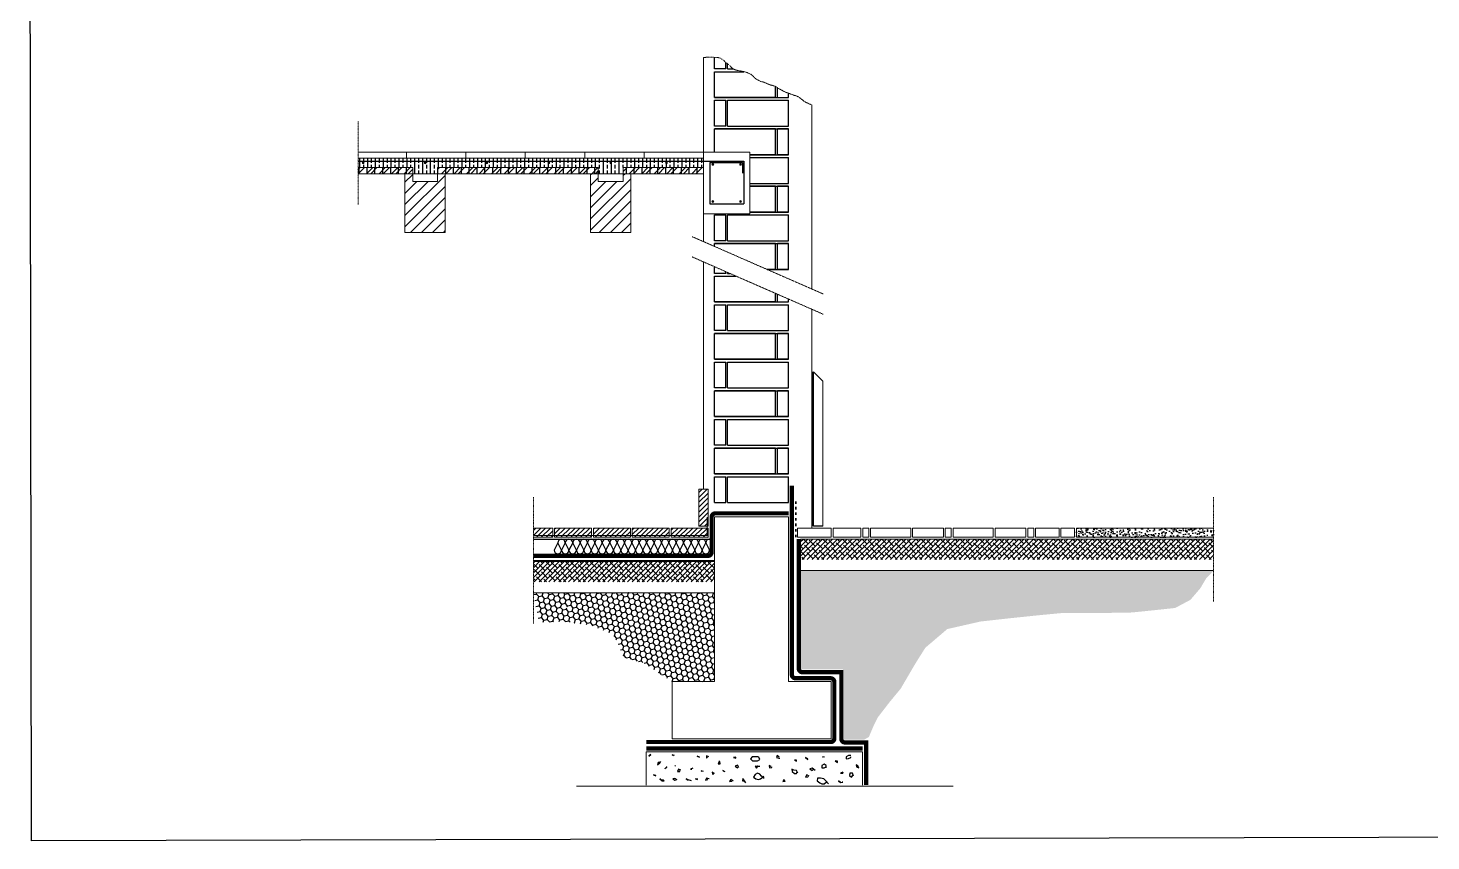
# Model space of a CAD drawing. Header units: millimetres. Extents: x 1028 to 3951, y -866 to 975.
# Drawn here: x 2696 to 3289, y -4 to 340 of the extents above; entities that cross this region are included whole.
import ezdxf

# ---------------------------------------------------------------- set-up
doc = ezdxf.new("R2010")
doc.units = ezdxf.units.MM
for name, pattern in [('ACAD_ISO10W100', [18, 12, -3, 0, -3]), ('ACAD_ISO12W100', [21, 12, -3, 0, -3, 0, -3]), ('TRAZO_Y_PUNTO', [1, 0.5, -0.25, 0, -0.25])]:
    doc.linetypes.add(name, pattern=pattern)
for name, color, linetype, lineweight in [('001_Dark_1 10', 7, 'Continuous', 0), ('002_Medium_1 10', 251, 'Continuous', 0), ('CUT 1 10', 7, 'ACAD_ISO12W100', 5)]:
    doc.layers.add(name, color=color, linetype=linetype, lineweight=lineweight)
doc.layers.add('003_Light_1 10', color=252, linetype='Continuous')

msp = doc.modelspace()

# ---------------------------------------------------------------- hatches: boundary and pattern name
at = {"layer": '003_Light_1 10'}
h = msp.add_hatch(dxfattribs=at)
h.set_pattern_fill('ANSI33', color=256, scale=0.523564, angle=45, style=0)
h.set_pattern_definition([(90, (2563.3763, 3801.992), (-3.3246316, 7e-16), []), (90, (2565.0387, 3803.6544), (-3.3246316, 7e-16), [1.6623158, -0.831158])])
h.paths.add_polyline_path([(2981.376, 284.796), (2981.376, 283.487), (2935.452, 283.487), (2935.452, 284.796)])
h.paths.add_polyline_path([(2907.866, 283.487), (2907.866, 284.796), (2935.452, 284.796), (2935.452, 283.487)])
h.paths.add_polyline_path([(2907.866, 284.796), (2907.866, 283.487), (2835.214, 283.487), (2835.214, 284.796)])
h.paths.add_polyline_path([(2835.214, 280.869), (2835.214, 283.487), (2907.866, 283.487), (2907.866, 280.869), (2868.81, 280.869), (2868.81, 278.251), (2858.338, 278.251), (2858.338, 280.869)])
h.paths.add_polyline_path([(2837.003, 282.832, 1), (2837.788, 282.832, 1)], flags=16)
h.paths.add_polyline_path([(2863.967, 282.832, 1), (2863.181, 282.832, 1)], flags=16)
h.paths.add_polyline_path([(2890.145, 282.832, 1), (2889.359, 282.832, 1)], flags=16)
h.paths.add_polyline_path([(2981.376, 283.487), (2981.376, 280.869), (2947.344, 280.869), (2947.344, 278.251), (2936.873, 278.251), (2936.873, 280.869), (2907.866, 280.869), (2907.866, 283.487)])
h.paths.add_polyline_path([(2942.501, 282.832, 1), (2941.716, 282.832, 1)], flags=16)
h.paths.add_polyline_path([(2915.538, 282.832, 1), (2916.323, 282.832, 1)], flags=16)
h.paths.add_polyline_path([(2966.062, 282.832, 1), (2965.276, 282.832, 1)], flags=16)
h = msp.add_hatch(dxfattribs=at)
h.set_pattern_fill('ANSI31', color=256, scale=1.047128, angle=45, style=0)
h.set_pattern_definition([(90, (-728.2795, 3687.916), (-3.3246316, 7e-16), [])])
h.paths.add_polyline_path([(2947.344, 278.251), (2947.344, 280.869), (2981.376, 280.869), (2981.376, 278.251)])
h.paths.add_polyline_path([(2868.81, 278.251), (2868.81, 280.869), (2936.873, 280.869), (2936.873, 278.251)])
h.paths.add_polyline_path([(2835.214, 278.251), (2835.214, 280.869), (2858.338, 280.869), (2858.338, 278.251)])
h = msp.add_hatch(dxfattribs=at)
h.set_pattern_fill('ANSI32', color=256, scale=0.392673, style=0)
h.set_pattern_definition([(45, (-728.2795, 3687.916), (-2.6447282, 2.6447282), []), (45, (-726.5163, 3687.916), (-2.6447282, 2.6447282), [])])
h.paths.add_polyline_path([(2947.344, 278.251), (2947.344, 280.869), (2981.376, 280.869), (2981.376, 278.251)])
h.paths.add_polyline_path([(2868.81, 278.251), (2868.81, 280.869), (2936.873, 280.869), (2936.873, 278.251)])
h.paths.add_polyline_path([(2835.214, 278.251), (2835.214, 280.869), (2858.338, 280.869), (2858.338, 278.251)])
for points in [[(2837.003, 282.832, -1), (2837.788, 282.832, -1)], [(2863.181, 282.832, -1), (2863.967, 282.832, -1)], [(2889.359, 282.832, -1), (2890.145, 282.832, -1)], [(2915.538, 282.832, -1), (2916.323, 282.832, -1)], [(2941.716, 282.832, -1), (2942.501, 282.832, -1)], [(2965.276, 282.832, -1), (2966.062, 282.832, -1)], [(2985.695, 282.178, 1), (2984.91, 282.178, 1)], [(2996.69, 282.178, -1), (2997.475, 282.178, -1)], [(2985.695, 266.471, -1), (2984.91, 266.471, -1)], [(2996.69, 266.471, 1), (2997.475, 266.471, 1)]]:
    msp.add_hatch(color=256, dxfattribs=at).paths.add_polyline_path(points)
h = msp.add_hatch(dxfattribs=at)
h.set_pattern_fill('ANSI31', color=256, scale=1.047128, style=0)
h.set_pattern_definition([(45, (10953.2205, -8421.851), (-2.3508695, 2.3508695), [])])
h.paths.add_polyline_path([(2933.601, 278.251), (2936.873, 278.251), (2936.873, 274.979), (2947.344, 274.979), (2947.344, 278.251), (2950.616, 278.251), (2950.616, 253.382), (2933.601, 253.382)])
h.paths.add_polyline_path([(2855.066, 278.251), (2858.338, 278.251), (2858.338, 274.979), (2868.81, 274.979), (2868.81, 278.251), (2872.082, 278.251), (2872.082, 253.382), (2855.066, 253.382)])
h = msp.add_hatch(dxfattribs=at)
h.set_pattern_fill('ANSI31', color=256, scale=0.462025)
h.set_pattern_definition([(45, (-18647.2519, 29305.7531), (-1.037274637, 1.037274637), [])])
h.paths.add_polyline_path([(2979.42, 144.683), (2983.332, 144.683), (2983.332, 129.036), (2979.42, 129.036)])
h.paths.add_polyline_path([(2969.64, 128.254), (2982.941, 128.254), (2982.941, 125.124), (2967.684, 125.124), (2967.684, 128.254), (2969.64, 128.254), (2969.64, 127.08, 0.4142136), (2969.249, 126.689, 1), (2970.031, 126.689, 0.4142136), (2969.64, 127.08)])
h.paths.add_polyline_path([(2970.031, 126.689, 1), (2969.249, 126.689, 1)], flags=17)
h.paths.add_polyline_path([(2967.684, 125.124), (2982.941, 125.124), (2982.941, 128.254), (2983.332, 128.254), (2983.332, 124.342), (2967.684, 124.342)])
h.paths.add_polyline_path([(2955.949, 128.254), (2966.902, 128.254), (2966.902, 125.124), (2955.949, 125.124)])
h.paths.add_polyline_path([(2955.949, 125.124), (2966.902, 125.124), (2966.902, 124.342), (2955.949, 124.342)])
h.paths.add_polyline_path([(2951.255, 125.124), (2955.949, 125.124), (2955.949, 124.342), (2951.255, 124.342)])
h.paths.add_polyline_path([(2951.255, 128.254), (2955.949, 128.254), (2955.949, 125.124), (2951.255, 125.124)])
h.paths.add_polyline_path([(2946.952, 128.254), (2950.472, 128.254), (2950.472, 125.124), (2946.952, 125.124)])
h.paths.add_polyline_path([(2946.952, 125.124), (2950.472, 125.124), (2950.472, 124.342), (2946.952, 124.342)])
h.paths.add_polyline_path([(2939.91, 125.124), (2946.952, 125.124), (2946.952, 124.342), (2939.91, 124.342)])
h.paths.add_polyline_path([(2939.91, 128.254), (2946.952, 128.254), (2946.952, 125.124), (2939.91, 125.124)])
h.paths.add_polyline_path([(2934.825, 128.254), (2939.91, 128.254), (2939.91, 125.124), (2934.825, 125.124)])
h.paths.add_polyline_path([(2934.825, 125.124), (2939.91, 125.124), (2939.91, 124.342), (2934.825, 124.342)])
h.paths.add_polyline_path([(2931.304, 125.124), (2934.043, 125.124), (2934.043, 124.342), (2931.304, 124.342)])
h.paths.add_polyline_path([(2931.304, 128.254), (2934.043, 128.254), (2934.043, 125.124), (2931.304, 125.124)])
h.paths.add_polyline_path([(2923.872, 128.254), (2931.304, 128.254), (2931.304, 125.124), (2923.872, 125.124)])
h.paths.add_polyline_path([(2923.872, 125.124), (2931.304, 125.124), (2931.304, 124.342), (2923.872, 124.342)])
h.paths.add_polyline_path([(2918.395, 125.124), (2923.872, 125.124), (2923.872, 124.342), (2918.395, 124.342)])
h.paths.add_polyline_path([(2918.395, 128.254), (2923.872, 128.254), (2923.872, 125.124), (2918.395, 125.124)])
h.paths.add_polyline_path([(2909.398, 128.254), (2917.613, 128.254), (2917.613, 125.124), (2909.398, 125.124)])
h.paths.add_polyline_path([(2909.398, 125.124), (2917.613, 125.124), (2917.613, 124.342), (2909.398, 124.342)])
h = msp.add_hatch(dxfattribs=at)
h.set_pattern_fill('AR-CONC', color=256, scale=0.019634, style=0)
h.set_pattern_definition([(50, (-658.579, 5856.219), (3.5769502, -0.3129424), [0.374021, -4.1142316]), (355, (-658.579, 5856.219), (-0.6919453, 3.7511395), [0.2992168, -3.2913853]), (100.451, (-658.281, 5856.193), (2.8850178, 3.43818), [0.3178688, -3.496557]), (46.1842, (-658.579, 5857.2164), (5.3222713, -0.8254444), [0.5610316, -6.1713474]), (96.6356, (-658.1355, 5857.1476), (4.661112, 4.857867), [0.4768032, -5.2448354]), (351.184, (-658.579, 5857.2164), (4.661119, 4.8578584), [0.4488253, -4.937078]), (21, (-658.0803, 5856.967), (2.9767536, -2.0078455), [0.374021, -4.1142316]), (326, (-658.0803, 5856.967), (1.2133995, 3.6162823), [0.2992168, -3.2913853]), (71.4514, (-657.8323, 5856.7997), (4.1901449, 1.6084448), [0.3178688, -3.496557]), (37.5, (-658.579, 5856.219), (0.06064056, 1.66012413), [0, -3.2514897, 0, -3.34125474, 0, -3.30385263]), (7.5, (-658.579, 5856.219), (1.31191394, 1.96691045), [0, -1.9050139, 0, -3.1766855, 0, -1.2592042]), (327.5, (-659.6911, 5856.219), (2.66213843, -0.11247616), [0, -1.24673684, 0, -3.88981895, 0, -5.1614905]), (317.5, (-660.1898, 5856.219), (2.90831666, 0.49921485), [0, -1.6207579, 0, -2.5832387, 0, -3.6654063])])
h.paths.add_polyline_path([(3139.128, 124.342), (3139.128, 128.254), (3197.184, 128.254), (3197.184, 124.342)])
h = msp.add_hatch(dxfattribs=at)
h.set_pattern_fill('ANSI38', color=256, scale=0.461998)
h.set_pattern_definition([(45, (-658.579, 3216.6055), (-1.0372159, 1.0372159), []), (135, (-658.579, 3216.6055), (-3.11164776, 1.0372159), [3.667112, -2.2002672])])
h.paths.add_polyline_path([(3197.184, 123.56), (3197.184, 114.954), (3022.45, 114.954), (3022.45, 123.56)])
h = msp.add_hatch(dxfattribs=at)
h.set_pattern_fill('ANSI38', color=256, scale=0.461998)
h.set_pattern_definition([(45, (-18647.2519, 29305.7531), (-1.03721592, 1.03721592), []), (135, (-18647.2519, 29305.7531), (-3.111647763, 1.03721592), [3.66711206, -2.20026723])])
h.paths.add_polyline_path([(2986.07, 114.341), (2986.07, 105.565), (2923.872, 105.565), (2923.872, 114.341)])
h.paths.add_polyline_path([(2931.696, 109.086, 1), (2930.913, 109.086, 1)], flags=16)
h.paths.add_polyline_path([(2909.398, 114.341), (2923.872, 114.341), (2923.872, 105.565), (2909.398, 105.565)])
h = msp.add_hatch(dxfattribs=at)
h.set_pattern_fill('HONEY', color=256, scale=0.462025, angle=12)
h.set_pattern_definition([(12, (-658.579, 3216.6055), (1.88817767, 1.70012245), [1.4669279, -2.9338557]), (132, (-658.579, 3216.6055), (-2.41643807, 0.7851486), [1.4669279, -2.9338557]), (72, (-658.579, 3216.6055), (-0.5282604, 2.48527105), [-2.9338557, 1.4669279])])
h.paths.add_polyline_path([(3022.45, 110.259), (3131.801, 110.259), (3139.26, 110.259), (3197.184, 110.259), (3193.966, 106.87), (3191.567, 102.796), (3187.372, 97.881), (3180.924, 94.439), (3171.889, 93.469), (3162.611, 92.526), (3148.718, 92.286), (3133.366, 92.322), (3124.024, 91.44), (3110.234, 90.004), (3098.63, 88.717), (3084.488, 85.502), (3075.186, 77.568), (3070.866, 70.665), (3064.799, 60.295), (3060.236, 54.771), (3055.064, 48.077), (3053.064, 43.956), (3051.32, 39.782), (3049.204, 38.673), (3040.444, 38.673), (3040.444, 68.403), (3022.45, 68.403)])
h = msp.add_hatch(dxfattribs=at)
h.set_pattern_fill('HONEY', color=256, scale=0.462025, angle=12)
h.set_pattern_definition([(12, (-18647.2519, 29305.7531), (1.888177667, 1.700122454), [1.46692786, -2.93385572]), (132, (-18647.2519, 29305.7531), (-2.41643807, 0.7851486), [1.46692786, -2.93385572]), (72, (-18647.2519, 29305.7531), (-0.5282604, 2.485271054), [-2.93385572, 1.46692786])])
h.paths.add_polyline_path([(2911.054, 92.04), (2910.703, 93.914), (2910.195, 96.619), (2909.876, 98.325), (2909.435, 100.678), (2909.398, 100.871), (2923.872, 100.871), (2923.872, 95.003, 0.4142136), (2923.481, 94.612, 1), (2924.263, 94.612, 0.4142136), (2923.872, 95.003), (2923.872, 100.871), (2986.07, 100.871), (2986.07, 63.318), (2968.076, 63.318), (2967.559, 63.662), (2965.832, 64.813), (2964.734, 65.545), (2964.127, 65.95), (2962.217, 67.223), (2960.081, 68.647), (2957.944, 70.072), (2955.705, 71.314), (2954.935, 71.524), (2954.239, 71.714), (2951.539, 72.451), (2949.842, 72.913), (2947.606, 73.779), (2946.684, 75.876), (2945.923, 77.605), (2944.8, 80.156), (2944.162, 81.607), (2942.728, 83.549), (2940.792, 84.324), (2938.957, 85.057), (2936.443, 86.063), (2934.651, 86.78), (2932.467, 87.343), (2930.366, 87.633), (2927.906, 87.972), (2926.171, 88.211), (2923.374, 88.597), (2921.744, 88.724), (2919.354, 88.635), (2916.715, 88.537), (2914.67, 88.462), (2912.755, 88.391), (2911.464, 89.856)])

# ---------------------------------------------------------------- linework, layer by layer
at = {"color": 7, "true_color": 0xffffff}
msp.add_lwpolyline([(2695.624, 972.164), (3949.499, 975.366), (3950.966, -0.972), (2697.092, -4.174)], close=True, dxfattribs=at)
at = {"layer": '001_Dark_1 10'}
for p, q in [((2855.72, 287.414), (2855.72, 284.796)), ((2880.851, 287.414), (2880.851, 284.796)), ((2905.983, 287.414), (2905.983, 284.796)), ((2931.114, 287.414), (2931.114, 284.796)), ((2956.245, 287.414), (2956.245, 284.796)), ((3031.849, 190.496), (3027.926, 194.419)), ((3031.849, 190.496), (3031.849, 129.036)), ((2986.07, 132.948), (3017.365, 132.948)), ((2986.07, 63.318), (2986.07, 132.948)), ((3017.365, 132.948), (3017.365, 63.318)), ((3197.184, 123.56), (3022.45, 123.56)), ((3022.45, 110.259), (3131.801, 110.259)), ((3139.26, 110.259), (3131.801, 110.259)), ((3197.184, 110.259), (3139.134, 110.259)), ((2986.07, 100.871), (2909.398, 100.871)), ((2968.076, 63.318), (2986.07, 63.318)), ((2968.076, 39.064), (2968.076, 63.318)), ((3017.365, 63.318), (3035.359, 63.318)), ((3035.359, 63.318), (3035.359, 39.064)), ((3035.359, 39.064), (2968.076, 39.064)), ((3048.659, 33.588), (2957.122, 33.588)), ((2957.122, 33.588), (2957.122, 19.505)), ((3048.659, 19.505), (3048.659, 33.588)), ((2927.668, 19.051), (3087.004, 19.051))]:
    msp.add_line(p, q, dxfattribs=at)
at = {"layer": '001_Dark_1 10', "ltscale": 10}
for p, q in [((2868.81, 278.251), (2858.338, 278.251)), ((2947.344, 278.251), (2936.873, 278.251))]:
    msp.add_line(p, q, dxfattribs=at)
at = {"layer": '002_Medium_1 10'}
for p, q in [((2981.376, 327.444), (2981.376, 249.487)), ((3027.188, 307.4), (3027.188, 229.442)), ((2835.214, 287.414), (2981.376, 287.414)), ((2981.376, 287.414), (3001.009, 287.414)), ((3001.009, 287.414), (3001.009, 261.235)), ((2835.214, 284.796), (2981.376, 284.796)), ((2835.214, 280.869), (2858.338, 280.869)), ((2858.338, 274.979), (2858.338, 280.869)), ((2868.81, 280.869), (2936.873, 280.869)), ((2868.81, 280.869), (2868.81, 274.979)), ((2936.873, 274.979), (2936.873, 280.869)), ((2947.344, 280.869), (2981.376, 280.869)), ((2947.344, 274.979), (2947.344, 280.869)), ((2835.214, 278.251), (2858.338, 278.251)), ((2855.066, 253.382), (2855.066, 278.251)), ((2858.338, 274.979), (2868.81, 274.979)), ((2868.81, 278.251), (2936.873, 278.251)), ((2872.082, 278.251), (2872.082, 253.382)), ((2933.601, 253.382), (2933.601, 278.251)), ((2936.873, 274.979), (2947.344, 274.979)), ((2947.344, 278.251), (2981.376, 278.251)), ((2950.616, 278.251), (2950.616, 253.382)), ((2981.376, 261.235), (3001.009, 261.235)), ((2872.082, 253.382), (2855.066, 253.382)), ((2950.616, 253.382), (2933.601, 253.382)), ((2981.376, 240.914), (2981.376, 144.683)), ((3027.188, 220.87), (3027.188, 128.254)), ((2983.332, 144.683), (2979.42, 144.683)), ((2979.42, 144.683), (2979.42, 129.036)), ((2983.332, 129.036), (2983.332, 144.683)), ((2917.613, 128.254), (2909.398, 128.254)), ((2917.613, 124.342), (2917.613, 128.254)), ((2918.395, 128.254), (2918.395, 124.342)), ((2934.043, 128.254), (2918.395, 128.254)), ((2934.043, 124.342), (2934.043, 128.254)), ((2934.825, 128.254), (2934.825, 124.342)), ((2950.472, 128.254), (2934.825, 128.254)), ((2950.472, 124.342), (2950.472, 128.254)), ((2951.255, 128.254), (2951.255, 124.342)), ((2966.902, 128.254), (2951.255, 128.254)), ((2966.902, 124.342), (2966.902, 128.254)), ((2967.684, 128.254), (2967.684, 124.342)), ((2983.332, 128.254), (2967.684, 128.254)), ((2979.42, 129.036), (2983.332, 129.036)), ((2983.332, 124.342), (2983.332, 128.254)), ((3035.435, 128.254), (3021.096, 128.254)), ((3021.096, 128.254), (3021.096, 124.342)), ((3035.435, 124.342), (3035.435, 128.254)), ((3047.942, 128.254), (3036.218, 128.254)), ((3036.218, 128.254), (3036.218, 124.342)), ((3047.942, 124.342), (3047.942, 128.254)), ((3051.295, 128.254), (3048.724, 128.254)), ((3048.724, 128.254), (3048.724, 124.342)), ((3051.295, 124.342), (3051.295, 128.254)), ((3069.032, 128.254), (3052.077, 128.254)), ((3052.077, 128.254), (3052.077, 124.342)), ((3069.032, 124.342), (3069.032, 128.254)), ((3069.815, 128.254), (3069.815, 124.342)), ((3082.847, 128.254), (3069.815, 128.254)), ((3082.847, 124.342), (3082.847, 128.254)), ((3083.629, 128.254), (3083.629, 124.342)), ((3086.2, 128.254), (3083.629, 128.254)), ((3086.2, 124.342), (3086.2, 128.254)), ((3086.982, 128.254), (3086.982, 124.342)), ((3103.937, 128.254), (3086.982, 128.254)), ((3103.937, 124.342), (3103.937, 128.254)), ((3117.751, 128.254), (3104.719, 128.254)), ((3104.719, 128.254), (3104.719, 124.342)), ((3117.751, 124.342), (3117.751, 128.254)), ((3118.534, 128.254), (3118.534, 124.342)), ((3121.104, 128.254), (3118.534, 128.254)), ((3121.104, 124.342), (3121.104, 128.254)), ((3121.887, 128.254), (3121.887, 124.342)), ((3131.801, 128.254), (3121.887, 128.254)), ((3131.801, 124.342), (3131.801, 128.254)), ((3132.583, 128.254), (3132.583, 124.342)), ((3132.583, 128.254), (3138.345, 128.254)), ((3138.345, 128.254), (3138.345, 124.342)), ((3139.128, 128.254), (3197.184, 128.254)), ((3139.128, 124.342), (3139.128, 128.254)), ((2909.398, 124.342), (2917.613, 124.342)), ((2918.395, 124.342), (2934.043, 124.342)), ((2934.825, 124.342), (2950.472, 124.342)), ((2951.255, 124.342), (2966.902, 124.342)), ((2967.684, 124.342), (2983.332, 124.342)), ((3021.096, 124.342), (3035.435, 124.342)), ((3036.218, 124.342), (3047.942, 124.342)), ((3048.724, 124.342), (3051.295, 124.342)), ((3052.077, 124.342), (3069.032, 124.342)), ((3069.815, 124.342), (3082.847, 124.342)), ((3083.629, 124.342), (3086.2, 124.342)), ((3086.982, 124.342), (3103.937, 124.342)), ((3104.719, 124.342), (3117.751, 124.342)), ((3118.534, 124.342), (3121.104, 124.342)), ((3121.887, 124.342), (3131.801, 124.342)), ((3132.583, 124.342), (3138.345, 124.342)), ((3197.184, 124.342), (3139.128, 124.342))]:
    msp.add_line(p, q, dxfattribs=at)
for centre in [(2837.396, 282.832, -1003.246), (2863.574, 282.832, -1003.246), (2889.752, 282.832, -1003.246), (2915.93, 282.832, -1003.246), (2942.108, 282.832, -1003.246), (2965.669, 282.832, -1003.246), (2985.303, 282.178), (2997.083, 282.178), (2985.303, 266.471), (2997.083, 266.471)]:
    msp.add_circle(centre, 0.393, dxfattribs=at)
at = {"layer": '003_Light_1 10'}
for p, q in [((2986.07, 322.594), (2986.07, 327.444)), ((2990.764, 322.594), (2986.07, 322.594)), ((2986.07, 321.42), (2998.38, 321.42)), ((2986.07, 310.467), (2986.07, 321.42)), ((2990.764, 322.594), (2990.764, 325.365)), ((2991.547, 322.594), (2991.547, 324.709)), ((2991.547, 322.594), (2993.907, 322.594)), ((3011.888, 310.467), (3011.888, 315.108)), ((3012.67, 310.467), (3012.67, 314.634)), ((3011.888, 310.467), (2986.07, 310.467)), ((2986.07, 310.467), (3017.365, 310.467)), ((2986.07, 309.294), (2990.764, 309.294)), ((2986.07, 298.34), (2986.07, 309.294)), ((2990.764, 298.34), (2990.764, 309.294)), ((2991.547, 309.294), (3017.365, 309.294)), ((2991.547, 298.34), (2991.547, 309.294)), ((3012.67, 310.467), (3017.365, 310.467)), ((3017.365, 310.467), (3017.365, 312.28)), ((3017.365, 298.34), (3017.365, 309.294)), ((2990.764, 298.34), (2986.07, 298.34)), ((3011.888, 297.167), (2986.07, 297.167)), ((2986.07, 297.167), (3017.365, 297.167)), ((2986.07, 287.414), (2986.07, 297.167)), ((2991.547, 298.34), (3017.365, 298.34)), ((3011.888, 286.214), (3011.888, 297.167)), ((3017.365, 297.167), (3012.67, 297.167)), ((3012.67, 286.214), (3012.67, 297.167)), ((3017.365, 286.214), (3017.365, 297.167)), ((3011.888, 286.214), (3001.009, 286.214)), ((3001.009, 286.214), (3017.365, 286.214)), ((3001.009, 285.04), (3017.365, 285.04)), ((3017.365, 286.214), (3012.67, 286.214)), ((3017.365, 274.087), (3017.365, 285.04)), ((2835.214, 283.487), (2998.392, 283.487)), ((2983.994, 282.963), (2983.994, 265.424)), ((2983.994, 282.963), (2997.868, 282.963)), ((2997.868, 282.963), (2997.868, 278.513)), ((2998.392, 283.487), (2998.392, 265.424)), ((3001.009, 274.087), (3017.365, 274.087)), ((3001.009, 272.914), (3017.365, 272.914)), ((3011.888, 272.914), (3001.009, 272.914)), ((3011.888, 261.96), (3011.888, 272.914)), ((3012.67, 261.96), (3012.67, 272.914)), ((3017.365, 272.914), (3012.67, 272.914)), ((3017.365, 261.96), (3017.365, 272.914)), ((2983.994, 265.424), (2998.392, 265.424)), ((3001.009, 261.96), (3017.365, 261.96)), ((3011.888, 261.96), (3001.009, 261.96)), ((3017.365, 261.96), (3012.67, 261.96)), ((2986.07, 260.787), (2990.764, 260.787)), ((2986.07, 249.834), (2986.07, 260.787)), ((2990.764, 249.834), (2990.764, 260.787)), ((2991.547, 249.834), (2991.547, 260.787)), ((2991.547, 260.787), (3017.365, 260.787)), ((3017.365, 249.834), (3017.365, 260.787)), ((2990.764, 249.834), (2986.07, 249.834)), ((2991.547, 249.834), (3017.365, 249.834)), ((2986.07, 248.66), (3017.365, 248.66)), ((3011.888, 248.66), (2986.07, 248.66)), ((2986.07, 247.433), (2986.07, 248.66)), ((3011.888, 237.707), (3011.888, 248.66)), ((3012.67, 237.707), (3012.67, 248.66)), ((3017.365, 248.66), (3012.67, 248.66)), ((3017.365, 237.707), (3017.365, 248.66)), ((2986.07, 236.064), (2986.07, 238.86)), ((3008.298, 237.707), (3017.365, 237.707)), ((3011.888, 237.707), (3008.298, 237.707)), ((3017.365, 237.707), (3012.67, 237.707)), ((2990.764, 236.064), (2986.07, 236.064)), ((2986.07, 234.89), (2995.144, 234.89)), ((2986.07, 223.937), (2986.07, 234.89)), ((2990.764, 236.064), (2990.764, 236.806)), ((2991.547, 236.064), (2991.547, 236.464)), ((2991.547, 236.064), (2992.462, 236.064)), ((3011.888, 223.937), (3011.888, 227.564)), ((3012.67, 223.937), (3012.67, 227.222)), ((3011.888, 223.937), (2986.07, 223.937)), ((2986.07, 223.937), (3017.365, 223.937)), ((2986.07, 211.81), (2986.07, 222.763)), ((2986.07, 222.763), (2990.764, 222.763)), ((2990.764, 211.81), (2990.764, 222.763)), ((2991.547, 222.763), (3017.365, 222.763)), ((2991.547, 211.81), (2991.547, 222.763)), ((3012.67, 223.937), (3017.365, 223.937)), ((3017.365, 223.937), (3017.365, 225.168)), ((3017.365, 211.81), (3017.365, 222.763)), ((2990.764, 211.81), (2986.07, 211.81)), ((2986.07, 199.684), (2986.07, 210.637)), ((2986.07, 210.637), (3017.365, 210.637)), ((3011.888, 210.637), (2986.07, 210.637)), ((2991.547, 211.81), (3017.365, 211.81)), ((3011.888, 199.684), (3011.888, 210.637)), ((3012.67, 199.684), (3012.67, 210.637)), ((3017.365, 210.637), (3012.67, 210.637)), ((3017.365, 199.684), (3017.365, 210.637)), ((2986.07, 199.684), (3017.365, 199.684)), ((3011.888, 199.684), (2986.07, 199.684)), ((2986.07, 187.557), (2986.07, 198.51)), ((2986.07, 198.51), (2990.764, 198.51)), ((2990.764, 187.557), (2990.764, 198.51)), ((2991.547, 198.51), (3017.365, 198.51)), ((2991.547, 187.557), (2991.547, 198.51)), ((3017.365, 199.684), (3012.67, 199.684)), ((3017.365, 187.557), (3017.365, 198.51)), ((3027.557, 129.036), (3027.557, 194.419)), ((3027.926, 129.036), (3027.926, 194.419)), ((2990.764, 187.557), (2986.07, 187.557)), ((3011.888, 186.383), (2986.07, 186.383)), ((2986.07, 186.383), (3017.365, 186.383)), ((2986.07, 175.43), (2986.07, 186.383)), ((2991.547, 187.557), (3017.365, 187.557)), ((3011.888, 175.43), (3011.888, 186.383)), ((3017.365, 186.383), (3012.67, 186.383)), ((3012.67, 175.43), (3012.67, 186.383)), ((3017.365, 175.43), (3017.365, 186.383)), ((3011.888, 175.43), (2986.07, 175.43)), ((2986.07, 175.43), (3017.365, 175.43)), ((2986.07, 174.257), (2990.764, 174.257)), ((2986.07, 163.304), (2986.07, 174.257)), ((2990.764, 163.304), (2990.764, 174.257)), ((2991.547, 163.304), (2991.547, 174.257)), ((2991.547, 174.257), (3017.365, 174.257)), ((3017.365, 175.43), (3012.67, 175.43)), ((3017.365, 163.304), (3017.365, 174.257)), ((2990.764, 163.304), (2986.07, 163.304)), ((2986.07, 151.177), (2986.07, 162.13)), ((2986.07, 162.13), (3017.365, 162.13)), ((3011.888, 162.13), (2986.07, 162.13)), ((2991.547, 163.304), (3017.365, 163.304)), ((3011.888, 151.177), (3011.888, 162.13)), ((3012.67, 151.177), (3012.67, 162.13)), ((3017.365, 162.13), (3012.67, 162.13)), ((3017.365, 151.177), (3017.365, 162.13)), ((2986.07, 151.177), (3017.365, 151.177)), ((3011.888, 151.177), (2986.07, 151.177)), ((2986.07, 150.004), (2990.764, 150.004)), ((2986.07, 139.05), (2986.07, 150.004)), ((2990.764, 139.05), (2990.764, 150.004)), ((2991.547, 150.004), (3017.365, 150.004)), ((2991.547, 139.05), (2991.547, 150.004)), ((3017.365, 151.177), (3012.67, 151.177)), ((3017.365, 139.05), (3017.365, 150.004)), ((2986.07, 139.05), (2990.764, 139.05)), ((2991.547, 139.05), (3017.365, 139.05)), ((3031.849, 129.036), (3027.926, 129.036)), ((2909.398, 123.56), (2984.818, 123.56)), ((2919.768, 121.995), (2918.203, 118.94)), ((2921.332, 118.94), (2919.768, 121.995)), ((2922.897, 121.995), (2921.332, 118.94)), ((2922.897, 121.995), (2924.462, 118.94)), ((2926.027, 121.995), (2924.462, 118.94)), ((2927.591, 118.94), (2926.027, 121.995)), ((2929.156, 121.995), (2927.591, 118.94)), ((2929.156, 121.995), (2930.721, 118.94)), ((2930.721, 118.94), (2932.286, 121.995)), ((2932.286, 121.995), (2933.85, 118.94)), ((2935.415, 121.995), (2933.85, 118.94)), ((2936.98, 118.94), (2935.415, 121.995)), ((2938.545, 121.995), (2936.98, 118.94)), ((2938.545, 121.995), (2940.109, 118.94)), ((2940.109, 118.94), (2941.674, 121.995)), ((2941.674, 121.995), (2943.239, 118.94)), ((2943.239, 118.94), (2944.803, 121.995)), ((2944.803, 121.995), (2946.368, 118.94)), ((2947.933, 121.995), (2946.368, 118.94)), ((2949.498, 118.94), (2947.933, 121.995)), ((2951.062, 121.995), (2949.498, 118.94)), ((2951.062, 121.995), (2952.627, 118.94)), ((2952.627, 118.94), (2954.192, 121.995)), ((2954.192, 121.995), (2955.757, 118.94)), ((2955.757, 118.94), (2957.321, 121.995)), ((2957.321, 121.995), (2958.886, 118.94)), ((2960.451, 121.995), (2958.886, 118.94)), ((2962.015, 118.94), (2960.451, 121.995)), ((2963.58, 121.995), (2962.015, 118.94)), ((2963.58, 121.995), (2965.145, 118.94)), ((2965.145, 118.94), (2966.71, 121.995)), ((2966.71, 121.995), (2968.274, 118.94)), ((2968.274, 118.94), (2969.839, 121.995)), ((2969.839, 121.995), (2971.404, 118.94)), ((2972.969, 121.995), (2971.404, 118.94)), ((2974.533, 118.94), (2972.969, 121.995)), ((2976.098, 121.995), (2974.533, 118.94)), ((2976.098, 121.995), (2977.663, 118.94)), ((2977.663, 118.94), (2979.227, 121.995)), ((2979.227, 121.995), (2980.792, 118.94)), ((2980.792, 118.94), (2982.357, 121.995)), ((2982.357, 121.995), (2983.922, 118.94))]:
    msp.add_line(p, q, dxfattribs=at)
at = {"layer": '003_Light_1 10', "const_width": 1.799}
for points in [[(3018.734, 146.248), (3018.734, 66.251, 0.4142136), (3020.298, 64.687), (3035.163, 64.687, -0.4142136), (3036.728, 63.122), (3036.728, 39.26, -0.4142136), (3035.163, 37.695), (2957.122, 37.695)], [(3017.365, 134.483), (2986.383, 134.483, 0.4142136), (2984.818, 132.919), (2984.818, 118.04, -0.4142136), (2983.253, 116.475), (2909.398, 116.475)], [(3050.224, 19.505), (3050.224, 37.5), (3041.227, 37.5, -0.4142136), (3039.662, 39.064), (3039.662, 67.229), (3023.232, 67.229, -0.4142136), (3021.668, 68.794), (3021.668, 123.56)]]:
    msp.add_lwpolyline(points, format="xyb", dxfattribs=at)
at = {"layer": '003_Light_1 10'}
for points, const_width in [([(3020.416, 138.425), (3020.416, 139.598)], 0.626), ([(3020.416, 136.077), (3020.416, 137.251)], 0.626), ([(2909.398, 125.124), (2982.941, 125.124), (2982.941, 132.948)], 0.391), ([(3020.416, 133.73), (3020.416, 134.904)], 0.626), ([(3020.416, 131.383), (3020.416, 132.557)], 0.626), ([(3020.416, 129.036), (3020.416, 130.21)], 0.626), ([(3020.416, 126.689), (3020.416, 127.863)], 0.626), ([(3020.416, 124.342), (3020.416, 125.515)], 0.626), ([(2986.07, 114.341), (2909.398, 114.341)], 0.782), ([(3048.659, 34.957), (2957.122, 34.957)], 1.799)]:
    msp.add_lwpolyline(points, dxfattribs=dict(at, const_width=const_width))
for points in [[(2958.208, 31.656), (2959.142, 32.402), (2958.208, 31.845)], [(2969.101, 32.034), (2968.157, 32.213), (2968.724, 32.034)], [(2979.617, 31.278), (2978.683, 31.656), (2979.617, 31.278), (2979.428, 31.278)], [(2983.563, 31.467), (2982.619, 31.845), (2982.619, 30.9), (2982.997, 31.278)], [(2995.024, 31.278), (2994.079, 31.089), (2995.024, 30.9), (2995.024, 31.278)], [(3004.406, 31.467), (3001.971, 31.467), (3001.216, 30.522), (3002.16, 29.776), (3004.218, 29.776), (3005.162, 30.343), (3004.784, 31.278), (3003.85, 31.467), (3003.85, 31.656)], [(3013.422, 31.278), (3012.487, 32.034), (3012.298, 31.089), (3013.243, 30.9), (3013.61, 30.9)], [(3020.747, 29.965), (3019.813, 29.965), (3020.747, 29.587), (3020.747, 29.965)], [(3025.448, 30.522), (3024.504, 31.089), (3025.448, 30.343), (3025.448, 30.522)], [(3032.585, 31.278), (3031.641, 31.467), (3032.018, 31.467)], [(3038.032, 29.587), (3037.088, 29.776), (3038.032, 29.02), (3038.032, 29.587)], [(3043.668, 32.034), (3042.723, 32.034), (3041.789, 31.467), (3041.789, 30.522), (3042.723, 30.711), (3043.668, 31.089), (3043.668, 31.467)], [(2961.209, 23.57), (2960.275, 23.759), (2961.209, 23.381), (2961.209, 23.57)], [(2963.088, 29.209), (2962.154, 29.02), (2961.965, 28.085), (2962.899, 28.831), (2963.277, 29.398)], [(2965.911, 26.952), (2964.966, 26.395), (2965.911, 27.141), (2965.722, 27.329)], [(2969.479, 27.707), (2969.29, 27.518)], [(2971.725, 25.828), (2970.791, 26.206), (2970.413, 25.261), (2971.358, 25.261), (2971.536, 26.017)], [(2976.804, 26.584), (2975.86, 26.206), (2976.427, 26.206)], [(2981.307, 25.261), (2980.373, 25.45), (2980.552, 25.261)], [(2985.998, 24.326), (2985.064, 24.893), (2985.253, 23.948), (2985.82, 24.515)], [(2988.066, 29.398), (2987.509, 28.463), (2988.444, 28.463), (2988.255, 29.398), (2987.877, 29.398)], [(2990.511, 25.072), (2989.577, 25.639), (2989.944, 25.261)], [(2996.336, 26.952), (2995.769, 27.896), (2994.835, 27.518), (2995.769, 26.763), (2996.147, 27.141)], [(3007.04, 22.257), (3005.917, 23.192), (3005.162, 24.137), (3004.218, 24.515), (3003.283, 23.948), (3002.528, 22.824), (3003.472, 22.068), (3004.595, 21.879), (3005.54, 22.068), (3006.663, 23.013), (3006.852, 23.192)], [(3005.162, 27.329), (3004.218, 27.329), (3003.283, 27.518), (3003.85, 26.584), (3004.406, 27.518), (3004.218, 27.518)], [(3010.042, 27.329), (3009.108, 27.707), (3009.297, 26.763), (3010.231, 26.952), (3010.231, 27.141)], [(3021.314, 24.515), (3020.747, 25.639), (3019.624, 25.828), (3018.69, 26.206), (3018.868, 25.261), (3019.813, 24.326), (3020.747, 24.326), (3020.936, 25.072)], [(3026.015, 23.192), (3025.071, 23.759), (3024.504, 22.824), (3025.448, 23.013), (3025.637, 23.192)], [(3028.639, 25.639), (3027.327, 26.584), (3026.383, 26.395), (3027.327, 25.639), (3027.884, 26.206)], [(3033.33, 26.763), (3033.33, 27.707), (3032.396, 28.274), (3031.462, 27.707), (3031.462, 26.763), (3032.396, 26.763), (3033.33, 27.141)], [(3040.288, 24.893), (3039.344, 24.515), (3040.288, 24.515), (3040.477, 24.893)], [(3044.791, 23.192), (3044.413, 24.515), (3043.29, 24.515), (3043.101, 23.57), (3044.045, 22.824), (3044.602, 23.57)], [(3046.858, 27.518), (3045.924, 28.085), (3046.103, 27.141), (3047.047, 26.763), (3046.858, 27.329)], [(2963.843, 21.322), (2962.899, 22.068), (2963.843, 21.322), (2964.778, 21.322), (2964.032, 21.69)], [(2970.224, 21.69), (2969.29, 22.257), (2968.346, 22.068), (2969.29, 21.501), (2969.847, 21.69)], [(2976.238, 21.322), (2974.926, 21.69), (2973.982, 22.068), (2974.926, 21.501), (2974.926, 21.69)], [(2978.862, 21.879), (2977.928, 22.068), (2978.862, 21.879), (2978.862, 22.257)], [(2983.752, 22.068), (2982.619, 22.446), (2982.251, 21.501), (2983.186, 21.879), (2982.997, 22.068)], [(2993.89, 21.133), (2992.956, 21.879), (2992.39, 20.944), (2993.324, 21.133)], [(2999.337, 20.377), (2998.771, 21.322), (2998.025, 22.257), (2997.836, 21.322), (2998.771, 21.133)], [(3015.867, 20.944), (3015.3, 21.879), (3014.932, 20.944), (3015.867, 21.133)], [(3034.275, 19.999), (3033.152, 21.322), (3032.207, 22.068), (3030.895, 22.446), (3029.583, 22.446), (3029.394, 21.322), (3030.518, 20.377), (3031.462, 19.999), (3032.396, 19.999), (3033.33, 20.755), (3033.897, 20.755)], [(3039.344, 20.566), (3038.41, 21.322), (3039.344, 20.566), (3040.288, 20.755), (3040.099, 20.755)]]:
    msp.add_lwpolyline(points, dxfattribs=at)
for centre, start, end in [((2919.768, 118.94), 180, 0), ((2921.332, 121.995), 0, 180), ((2922.897, 118.94), 180, 0), ((2924.462, 121.995), 0, 180), ((2926.027, 118.94), 180, 0), ((2927.591, 121.995), 0, 180), ((2929.156, 118.94), 180, 0), ((2930.721, 121.995), 0, 180), ((2932.286, 118.94), 180, 0), ((2933.85, 121.995), 0, 180), ((2935.415, 118.94), 180, 0), ((2936.98, 121.995), 0, 180), ((2938.545, 118.94), 180, 0), ((2940.109, 121.995), 0, 180), ((2941.674, 118.94), 180, 0), ((2943.239, 121.995), 0, 180), ((2944.803, 118.94), 180, 0), ((2946.368, 121.995), 0, 180), ((2947.933, 118.94), 180, 0), ((2949.498, 121.995), 0, 180), ((2951.062, 118.94), 180, 0), ((2952.627, 121.995), 0, 180), ((2954.192, 118.94), 180, 0), ((2955.757, 121.995), 0, 180), ((2957.321, 118.94), 180, 0), ((2958.886, 121.995), 0, 180), ((2960.451, 118.94), 180, 0), ((2962.015, 121.995), 0, 180), ((2963.58, 118.94), 180, 0), ((2965.145, 121.995), 0, 180), ((2966.71, 118.94), 180, 0), ((2968.274, 121.995), 0, 180), ((2969.839, 118.94), 180, 0), ((2971.404, 121.995), 0, 180), ((2972.969, 118.94), 180, 0), ((2974.533, 121.995), 0, 180), ((2976.098, 118.94), 180, 0), ((2977.663, 121.995), 0, 180), ((2979.227, 118.94), 180, 0), ((2980.792, 121.995), 0, 180), ((2982.357, 118.94), 180, 0), ((2983.922, 121.995), 93.28134, 180)]:
    msp.add_arc(centre, 1.565, start, end, dxfattribs=at)
at = {"layer": 'CUT 1 10', "color": 7, "linetype": 'ACAD_ISO10W100', "ltscale": 0.01}
for p, q in [((2981.943, 327.444), (2981.376, 327.444)), ((2983.573, 327.623), (2981.943, 327.444)), ((2984.388, 327.534), (2983.573, 327.623)), ((2985.203, 327.534), (2984.388, 327.534)), ((2986.018, 327.444), (2985.203, 327.534)), ((2986.923, 327.444), (2986.018, 327.444)), ((2987.738, 327.345), (2986.923, 327.444)), ((2988.553, 327.076), (2987.738, 327.345)), ((2989.457, 326.539), (2988.553, 327.076)), ((2990.362, 325.724), (2989.457, 326.539)), ((2991.177, 324.998), (2990.362, 325.724)), ((2991.992, 324.361), (2991.177, 324.998)), ((2992.896, 323.545), (2991.992, 324.361)), ((2993.801, 322.64), (2992.896, 323.545)), ((2994.616, 322.282), (2993.801, 322.64)), ((2995.521, 322.004), (2994.616, 322.282)), ((2997.33, 321.646), (2995.521, 322.004)), ((2998.145, 321.467), (2997.33, 321.646)), ((2999.049, 321.288), (2998.145, 321.467)), ((2999.854, 321.009), (2999.049, 321.288)), ((3001.484, 320.293), (2999.854, 321.009)), ((3002.299, 319.567), (3001.484, 320.293)), ((3003.025, 318.751), (3002.299, 319.567)), ((3003.84, 318.204), (3003.025, 318.751)), ((3004.655, 317.757), (3003.84, 318.204)), ((3005.559, 317.299), (3004.655, 317.757)), ((3006.374, 317.12), (3005.559, 317.299)), ((3007.19, 316.852), (3006.374, 317.12)), ((3008.183, 316.394), (3007.19, 316.852)), ((3008.999, 316.036), (3008.183, 316.394)), ((3009.814, 315.758), (3008.999, 316.036)), ((3010.619, 315.579), (3009.814, 315.758)), ((3011.533, 315.31), (3010.619, 315.579)), ((3012.338, 314.853), (3011.533, 315.31)), ((3013.153, 314.315), (3012.338, 314.853)), ((3013.968, 313.858), (3013.153, 314.315)), ((3014.783, 313.41), (3013.968, 313.858)), ((3015.598, 312.953), (3014.783, 313.41)), ((3016.413, 312.595), (3015.598, 312.953)), ((3017.228, 312.326), (3016.413, 312.595)), ((3018.043, 312.048), (3017.228, 312.326)), ((3018.859, 311.69), (3018.043, 312.048)), ((3019.674, 311.421), (3018.859, 311.69)), ((3020.489, 311.232), (3019.674, 311.421)), ((3021.294, 310.874), (3020.489, 311.232)), ((3022.109, 310.327), (3021.294, 310.874)), ((3022.924, 309.7), (3022.109, 310.327)), ((3023.828, 308.974), (3022.924, 309.7)), ((3024.643, 308.427), (3023.828, 308.974)), ((3025.458, 308.159), (3024.643, 308.427)), ((3026.273, 307.701), (3025.458, 308.159)), ((3027.188, 307.4), (3026.273, 307.701))]:
    msp.add_line(p, q, dxfattribs=at)
at = {"layer": 'CUT 1 10', "linetype": 'TRAZO_Y_PUNTO', "lineweight": 0, "ltscale": 0.15}
for p, q in [((2835.214, 300.503), (2835.214, 265.162)), ((3031.984, 227.343), (2976.579, 251.585)), ((3031.984, 218.771), (2976.579, 243.013)), ((2909.398, 141.343), (2909.398, 87.782)), ((3197.184, 141.343), (3197.184, 97.17))]:
    msp.add_line(p, q, dxfattribs=at)

doc.saveas('drawing.dxf')
